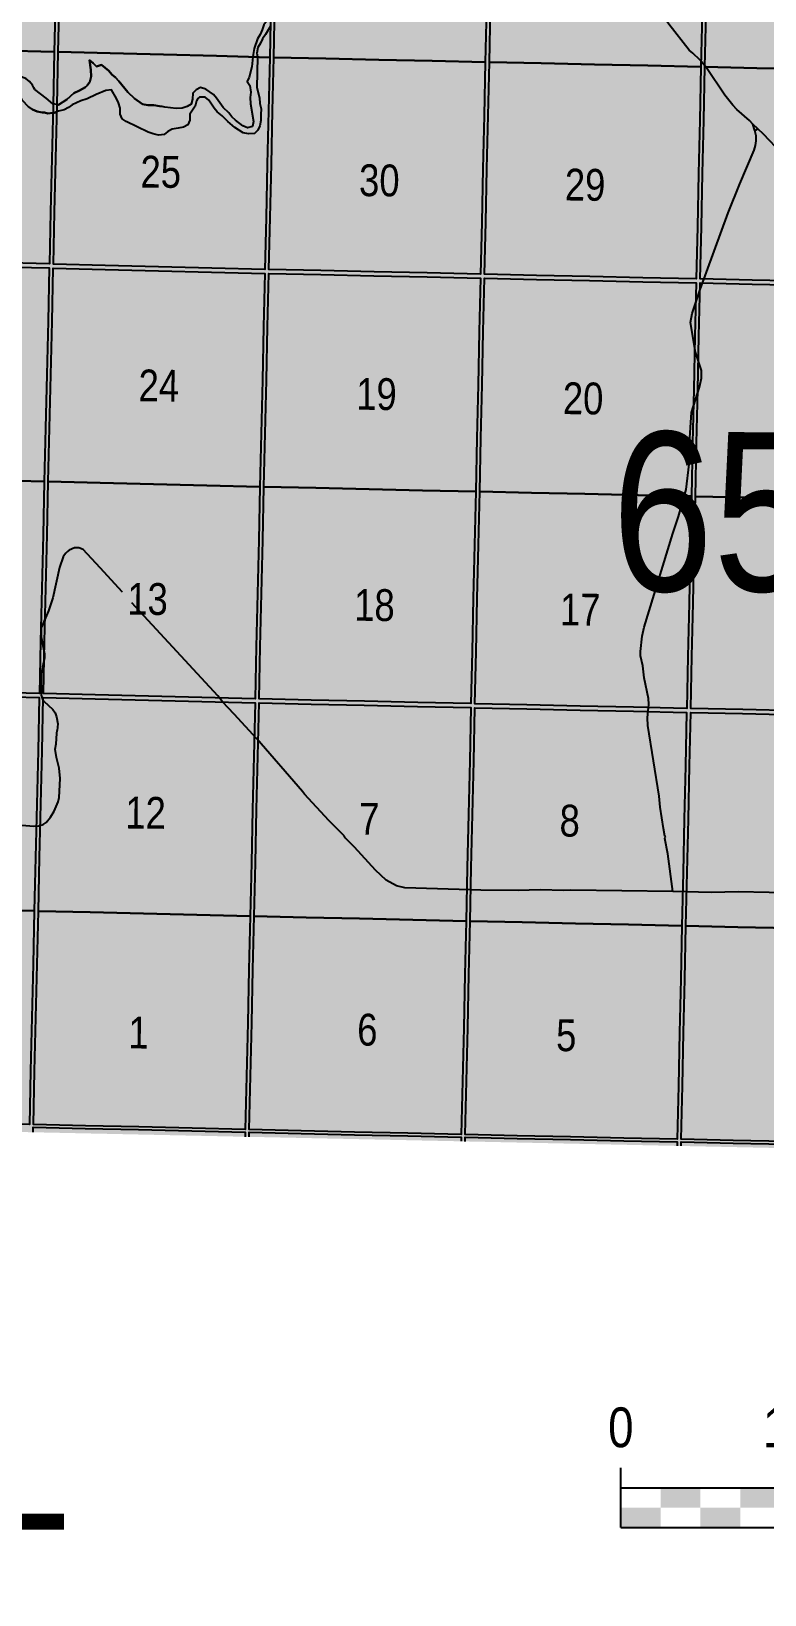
# Model space of a CAD drawing. Extents: x 406396 to 410344, y 6062839 to 6066265.
# Drawn here: x 409314 to 409497.9, y 6062839.4 to 6063231.4 of the extents above; entities that cross this region are included whole.
import ezdxf
from ezdxf.enums import TextEntityAlignment as Align

# ---------------------------------------------------------------- set-up
doc = ezdxf.new("R2010")
doc.units = 0
doc.header["$LTSCALE"] = 5
doc.linetypes.add('BORDER2', pattern=[22.225, 6.35, -3.175, 6.35, -3.175, 0, -3.175])
doc.linetypes.add('DASHED2', pattern=[9.525, 6.35, -3.175])
doc.layers.add('AS-COUNTY', color=7, linetype='BORDER2', lineweight=60, true_color=0xcc33ff)
for name, color, linetype in [('DETAIL-T', 7, 'Continuous'), ('Quarters', 8, 'Continuous'), ('RoadSeg', 57, 'DASHED2'), ('T-WATER', 160, 'Continuous')]:
    doc.layers.add(name, color=color, linetype=linetype)
doc.layers.add('ROUTE-MAP-BACKGROUND-H', color=7, linetype='Continuous', true_color=0xf0ebff)
doc.styles.add('120', font='ARIALN.TTF', dxfattribs={"height": 13})
doc.styles.add('80', font='ARIALN.TTF', dxfattribs={"height": 10})

# ---------------------------------------------------------------- blocks, each defined once
blk = doc.blocks.new('*U433')
at = {"color": 0}
for p, q in [((-150, 0), (-150, 15)), ((-100, 10), (-100, 15)), ((-50, 10), (-50, 15)), ((50, 10), (50, 15)), ((150.24, 0), (150.24, 15)), ((-150, 10), (150.24, 10)), ((-150, 0), (150.24, 0))]:
    blk.add_line(p, q, dxfattribs=at)
for points in [[(-140, 10), (-130, 10), (-140, 5), (-130, 5)], [(-120, 10), (-110, 10), (-120, 5), (-110, 5)], [(-100, 10), (-50, 10), (-100, 5), (-50, 5)], [(50, 10), (150.24, 10), (50, 5), (150.24, 5)], [(-150, 5), (-140, 5), (-150, 0), (-140, 0)], [(-130, 5), (-120, 5), (-130, 0), (-120, 0)], [(-110, 5), (-100, 5), (-110, 0), (-100, 0)], [(-50, 5), (50, 5), (-50, 0), (50, 0)]]:
    blk.add_solid(points, dxfattribs=at)
at = {"color": 0, "style": '80'}
blk.add_text('metres', height=10, dxfattribs=at).set_placement((162.24, 20), align=Align.CENTER)
at = {"color": 0, "char_height": 10, "style": '80'}
for s, insert, attachment_point in [('0', (-150, 30.21), 2), ('1,500', (-100, 30.21), 2), ('3,000', (-50, 30.21), 2), ('6,000', (50, 30.21), 2), ('9,000', (136.7, 30.22), 3), ('SCALE 1:150,000', (0.12, -5), 2)]:
    blk.add_mtext(s, dxfattribs=dict(at, insert=insert, attachment_point=attachment_point))

msp = doc.modelspace()

# ---------------------------------------------------------------- hatches: boundary and pattern name
at = {"layer": 'ROUTE-MAP-BACKGROUND-H'}
h = msp.add_hatch(color=256, dxfattribs=at)
h.dxf.hatch_style = 1
h.paths.add_polyline_path([(410258.66, 6063255.58), (410260.58, 6063368.34), (410268.76, 6064233.9), (408843.43, 6064264.01), (408831.79, 6063292.96), (408823.13, 6062965.95), (408855.63, 6062965.09), (408869, 6062964.74), (410253.21, 6062935.45)])

# ---------------------------------------------------------------- linework, layer by layer
at = {"layer": 'AS-COUNTY', "ltscale": 0.5, "const_width": 4, "flags": 128}
msp.add_lwpolyline([(409232.03, 6062857.7), (409322.22, 6062857.7)], dxfattribs=at)
at = {"layer": 'Quarters'}
for points in [[(409320.1, 6063239.6), (409319.79, 6063226.22), (409306.45, 6063226.54), (409293.11, 6063226.86), (409279.77, 6063227.18), (409266.77, 6063227.49), (409267.08, 6063240.87), (409267.4, 6063254.25), (409267.71, 6063267.62), (409268.03, 6063281), (409281.03, 6063280.69), (409294.36, 6063280.37), (409307.7, 6063280.05), (409321.03, 6063279.73), (409320.72, 6063266.36), (409320.41, 6063252.98)], [(409374.12, 6063238.21), (409373.81, 6063224.84), (409360.48, 6063225.18), (409347.14, 6063225.52), (409333.8, 6063225.86), (409320.79, 6063226.19), (409321.1, 6063239.57), (409321.41, 6063252.95), (409321.72, 6063266.33), (409322.04, 6063279.71), (409335.04, 6063279.37), (409348.37, 6063279.03), (409361.7, 6063278.68), (409375.04, 6063278.34), (409374.73, 6063264.96), (409374.43, 6063251.59)], [(409427.85, 6063223.65), (409414.51, 6063223.95), (409401.17, 6063224.24), (409387.83, 6063224.53), (409374.82, 6063224.82), (409375.12, 6063238.19), (409375.43, 6063251.57), (409375.74, 6063264.94), (409376.04, 6063278.32), (409389.04, 6063278.03), (409402.38, 6063277.74), (409415.72, 6063277.45), (409429.05, 6063277.16), (409428.75, 6063263.78), (409428.45, 6063250.41), (409428.15, 6063237.03)], [(409482.19, 6063235.85), (409481.89, 6063222.47), (409468.55, 6063222.76), (409455.21, 6063223.05), (409441.87, 6063223.35), (409428.86, 6063223.63), (409429.16, 6063237.01), (409429.46, 6063250.39), (409429.76, 6063263.76), (409430.06, 6063277.14), (409443.06, 6063276.86), (409456.4, 6063276.56), (409469.74, 6063276.27), (409483.07, 6063275.98), (409482.78, 6063262.6), (409482.48, 6063249.23)], [(409536.22, 6063234.67), (409535.93, 6063221.29), (409522.59, 6063221.58), (409509.24, 6063221.87), (409495.9, 6063222.16), (409482.9, 6063222.45), (409483.19, 6063235.83), (409483.49, 6063249.2), (409483.78, 6063262.58), (409484.08, 6063275.96), (409497.08, 6063275.67), (409510.42, 6063275.38), (409523.75, 6063275.09), (409537.09, 6063274.8), (409536.8, 6063261.42), (409536.51, 6063248.04)], [(409318.86, 6063186.08), (409318.56, 6063173.04), (409305.21, 6063173.36), (409291.87, 6063173.68), (409278.52, 6063174), (409265.51, 6063174.31), (409265.82, 6063187.35), (409266.14, 6063200.73), (409266.45, 6063214.11), (409266.77, 6063227.49), (409279.77, 6063227.18), (409293.11, 6063226.86), (409306.45, 6063226.54), (409319.79, 6063226.22), (409319.48, 6063212.84), (409319.17, 6063199.46)], [(409372.9, 6063184.71), (409372.6, 6063171.67), (409359.26, 6063172.01), (409345.91, 6063172.35), (409332.57, 6063172.68), (409319.56, 6063173.01), (409319.86, 6063186.06), (409320.17, 6063199.44), (409320.48, 6063212.81), (409320.79, 6063226.19), (409333.8, 6063225.86), (409347.14, 6063225.52), (409360.48, 6063225.18), (409373.81, 6063224.84), (409373.51, 6063211.46), (409373.2, 6063198.09)], [(409427.85, 6063223.65), (409427.55, 6063210.28), (409427.25, 6063196.9), (409426.95, 6063183.52), (409426.66, 6063170.48), (409413.31, 6063170.77), (409399.97, 6063171.07), (409386.62, 6063171.36), (409373.6, 6063171.65), (409373.9, 6063184.69), (409374.21, 6063198.07), (409374.51, 6063211.44), (409374.82, 6063224.82), (409387.83, 6063224.53), (409401.17, 6063224.24), (409414.51, 6063223.95)], [(409481.01, 6063182.34), (409480.72, 6063169.29), (409467.37, 6063169.58), (409454.03, 6063169.88), (409440.68, 6063170.17), (409427.67, 6063170.46), (409427.96, 6063183.5), (409428.26, 6063196.88), (409428.56, 6063210.25), (409428.86, 6063223.63), (409441.87, 6063223.35), (409455.21, 6063223.05), (409468.55, 6063222.76), (409481.89, 6063222.47), (409481.6, 6063209.09), (409481.3, 6063195.71)], [(409535.05, 6063181.15), (409534.77, 6063168.11), (409521.42, 6063168.4), (409508.08, 6063168.69), (409494.73, 6063168.98), (409481.72, 6063169.27), (409482.01, 6063182.31), (409482.31, 6063195.69), (409482.6, 6063209.07), (409482.9, 6063222.45), (409495.9, 6063222.16), (409509.24, 6063221.87), (409522.59, 6063221.58), (409535.93, 6063221.29), (409535.64, 6063207.91), (409535.34, 6063194.53)], [(409317.6, 6063131.9), (409317.29, 6063118.52), (409303.94, 6063118.84), (409290.59, 6063119.16), (409277.24, 6063119.48), (409264.23, 6063119.79), (409264.54, 6063133.17), (409264.86, 6063146.55), (409265.17, 6063159.93), (409265.49, 6063173.31), (409278.5, 6063172.99), (409291.84, 6063172.67), (409305.19, 6063172.35), (409318.53, 6063172.03), (409318.22, 6063158.65), (409317.91, 6063145.28)], [(409371.66, 6063130.54), (409371.36, 6063117.17), (409358.01, 6063117.5), (409344.66, 6063117.83), (409331.31, 6063118.17), (409318.3, 6063118.49), (409318.61, 6063131.87), (409318.92, 6063145.25), (409319.23, 6063158.63), (409319.54, 6063172.01), (409332.55, 6063171.68), (409345.89, 6063171.34), (409359.23, 6063171), (409372.58, 6063170.67), (409372.27, 6063157.29), (409371.97, 6063143.92)], [(409425.74, 6063129.35), (409425.44, 6063115.97), (409412.09, 6063116.26), (409398.73, 6063116.56), (409385.38, 6063116.86), (409372.36, 6063117.14), (409372.67, 6063130.52), (409372.97, 6063143.89), (409373.28, 6063157.27), (409373.58, 6063170.65), (409386.59, 6063170.36), (409399.94, 6063170.07), (409413.29, 6063169.77), (409426.64, 6063169.48), (409426.34, 6063156.1), (409426.04, 6063142.72)], [(409479.81, 6063128.15), (409479.52, 6063114.78), (409466.17, 6063115.07), (409452.81, 6063115.36), (409439.46, 6063115.66), (409426.44, 6063115.95), (409426.74, 6063129.32), (409427.04, 6063142.7), (409427.34, 6063156.08), (409427.64, 6063169.45), (409440.66, 6063169.17), (409454, 6063168.88), (409467.35, 6063168.58), (409480.7, 6063168.29), (409480.4, 6063154.91), (409480.11, 6063141.53)], [(409533.88, 6063126.97), (409533.58, 6063113.59), (409520.23, 6063113.88), (409506.89, 6063114.18), (409493.54, 6063114.47), (409480.52, 6063114.75), (409480.82, 6063128.13), (409481.11, 6063141.51), (409481.41, 6063154.89), (409481.7, 6063168.27), (409494.71, 6063167.98), (409508.06, 6063167.69), (409521.4, 6063167.4), (409534.75, 6063167.11), (409534.46, 6063153.73), (409534.17, 6063140.35)], [(409316.36, 6063078.38), (409316.06, 6063065.34), (409302.7, 6063065.66), (409289.35, 6063065.98), (409276, 6063066.3), (409262.98, 6063066.61), (409263.28, 6063079.66), (409263.6, 6063093.04), (409263.91, 6063106.42), (409264.23, 6063119.79), (409277.24, 6063119.48), (409290.59, 6063119.16), (409303.94, 6063118.84), (409317.29, 6063118.52), (409316.98, 6063105.14), (409316.67, 6063091.76)], [(409370.44, 6063077.04), (409370.14, 6063064), (409356.79, 6063064.33), (409343.44, 6063064.66), (409330.08, 6063064.99), (409317.06, 6063065.31), (409317.37, 6063078.36), (409317.68, 6063091.73), (409317.99, 6063105.11), (409318.3, 6063118.49), (409331.31, 6063118.17), (409344.66, 6063117.83), (409358.01, 6063117.5), (409371.36, 6063117.17), (409371.05, 6063103.79), (409370.75, 6063090.41)], [(409424.54, 6063075.84), (409424.25, 6063062.79), (409410.89, 6063063.09), (409397.53, 6063063.39), (409384.17, 6063063.69), (409371.15, 6063063.98), (409371.44, 6063077.02), (409371.75, 6063090.39), (409372.05, 6063103.77), (409372.36, 6063117.14), (409385.38, 6063116.86), (409398.73, 6063116.56), (409412.09, 6063116.26), (409425.44, 6063115.97), (409425.14, 6063102.59), (409424.84, 6063089.21)], [(409478.63, 6063074.64), (409478.35, 6063061.6), (409464.99, 6063061.89), (409451.63, 6063062.19), (409438.28, 6063062.48), (409425.25, 6063062.77), (409425.55, 6063075.81), (409425.84, 6063089.19), (409426.14, 6063102.57), (409426.44, 6063115.95), (409439.46, 6063115.66), (409452.81, 6063115.36), (409466.17, 6063115.07), (409479.52, 6063114.78), (409479.22, 6063101.4), (409478.93, 6063088.02)], [(409532.71, 6063073.46), (409532.43, 6063060.41), (409519.08, 6063060.71), (409505.72, 6063061), (409492.37, 6063061.29), (409479.35, 6063061.58), (409479.64, 6063074.62), (409479.93, 6063088), (409480.23, 6063101.38), (409480.52, 6063114.75), (409493.54, 6063114.47), (409506.89, 6063114.18), (409520.23, 6063113.88), (409533.58, 6063113.59), (409533.29, 6063100.21), (409533, 6063086.84)], [(409315.11, 6063024.2), (409314.79, 6063010.82), (409301.44, 6063011.14), (409288.08, 6063011.46), (409274.72, 6063011.78), (409261.69, 6063012.1), (409262.01, 6063025.48), (409262.32, 6063038.85), (409262.64, 6063052.23), (409262.95, 6063065.61), (409275.97, 6063065.3), (409289.33, 6063064.98), (409302.68, 6063064.65), (409316.04, 6063064.33), (409315.73, 6063050.95), (409315.42, 6063037.57)], [(409369.2, 6063022.87), (409368.9, 6063009.49), (409355.54, 6063009.82), (409342.18, 6063010.15), (409328.82, 6063010.47), (409315.8, 6063010.79), (409316.11, 6063024.17), (409316.42, 6063037.55), (409316.73, 6063050.93), (409317.04, 6063064.31), (409330.06, 6063063.99), (409343.41, 6063063.66), (409356.77, 6063063.33), (409370.12, 6063063), (409369.82, 6063049.62), (409369.51, 6063036.24)], [(409423.33, 6063021.66), (409423.03, 6063008.28), (409409.66, 6063008.58), (409396.3, 6063008.88), (409382.93, 6063009.18), (409369.9, 6063009.47), (409370.21, 6063022.85), (409370.51, 6063036.22), (409370.82, 6063049.6), (409371.12, 6063062.97), (409384.15, 6063062.68), (409397.51, 6063062.39), (409410.87, 6063062.09), (409424.23, 6063061.79), (409423.93, 6063048.41), (409423.63, 6063035.04)], [(409477.44, 6063020.46), (409477.14, 6063007.08), (409463.78, 6063007.38), (409450.42, 6063007.68), (409437.06, 6063007.97), (409424.03, 6063008.26), (409424.33, 6063021.64), (409424.63, 6063035.01), (409424.93, 6063048.39), (409425.23, 6063061.77), (409438.25, 6063061.48), (409451.61, 6063061.19), (409464.97, 6063060.89), (409478.32, 6063060.6), (409478.03, 6063047.22), (409477.73, 6063033.84)], [(409531.53, 6063019.27), (409531.24, 6063005.9), (409517.89, 6063006.19), (409504.53, 6063006.48), (409491.17, 6063006.78), (409478.15, 6063007.06), (409478.44, 6063020.44), (409478.74, 6063033.82), (409479.03, 6063047.2), (409479.33, 6063060.57), (409492.35, 6063060.29), (409505.7, 6063059.99), (409519.05, 6063059.7), (409532.41, 6063059.41), (409532.12, 6063046.03), (409531.83, 6063032.65)], [(409313.86, 6062970.68), (409313.55, 6062957.3), (409300.19, 6062957.62), (409286.83, 6062957.95), (409273.46, 6062958.27), (409260.43, 6062958.58), (409260.75, 6062971.96), (409261.06, 6062985.34), (409261.38, 6062998.72), (409261.69, 6063012.1), (409274.72, 6063011.78), (409288.08, 6063011.46), (409301.44, 6063011.14), (409314.79, 6063010.82), (409314.48, 6062997.44), (409314.17, 6062984.06)], [(409367.98, 6062969.37), (409367.68, 6062955.99), (409354.32, 6062956.31), (409340.95, 6062956.64), (409327.59, 6062956.96), (409314.56, 6062957.28), (409314.87, 6062970.65), (409315.18, 6062984.03), (409315.49, 6062997.41), (409315.8, 6063010.79), (409328.82, 6063010.47), (409342.18, 6063010.15), (409355.54, 6063009.82), (409368.9, 6063009.49), (409368.59, 6062996.12), (409368.29, 6062982.74)], [(409422.13, 6062968.15), (409421.83, 6062954.77), (409408.46, 6062955.08), (409395.09, 6062955.38), (409381.72, 6062955.68), (409368.68, 6062955.97), (409368.99, 6062969.34), (409369.29, 6062982.72), (409369.6, 6062996.1), (409369.9, 6063009.47), (409382.93, 6063009.18), (409396.3, 6063008.88), (409409.66, 6063008.58), (409423.03, 6063008.28), (409422.73, 6062994.91), (409422.43, 6062981.53)], [(409476.26, 6062966.95), (409475.97, 6062953.57), (409462.6, 6062953.86), (409449.24, 6062954.16), (409435.87, 6062954.46), (409422.83, 6062954.75), (409423.13, 6062968.13), (409423.43, 6062981.51), (409423.73, 6062994.88), (409424.03, 6063008.26), (409437.06, 6063007.97), (409450.42, 6063007.68), (409463.78, 6063007.38), (409477.14, 6063007.08), (409476.85, 6062993.7), (409476.56, 6062980.33)], [(409530.37, 6062965.76), (409530.08, 6062952.38), (409516.72, 6062952.68), (409503.36, 6062952.97), (409490, 6062953.26), (409476.97, 6062953.55), (409477.26, 6062966.93), (409477.56, 6062980.3), (409477.85, 6062993.68), (409478.15, 6063007.06), (409491.17, 6063006.78), (409504.53, 6063006.48), (409517.89, 6063006.19), (409531.24, 6063005.9), (409530.95, 6062992.52), (409530.66, 6062979.14)]]:
    msp.add_lwpolyline(points, close=True, dxfattribs=at)
for points in [[(409314.51, 6062955.32), (409314.54, 6062956.61), (409327.57, 6062956.29), (409340.94, 6062955.97), (409354.3, 6062955.65), (409367.66, 6062955.32), (409367.64, 6062954.19)], [(409368.64, 6062954.17), (409368.67, 6062955.3), (409381.7, 6062955.01), (409395.07, 6062954.71), (409408.45, 6062954.41), (409421.82, 6062954.11), (409421.79, 6062953.05)], [(409422.8, 6062953.02), (409422.82, 6062954.08), (409435.86, 6062953.79), (409449.23, 6062953.49), (409462.59, 6062953.2), (409475.95, 6062952.9), (409475.93, 6062951.9)], [(409476.93, 6062951.88), (409476.95, 6062952.88), (409489.98, 6062952.59), (409503.34, 6062952.3), (409516.71, 6062952.01), (409530.07, 6062951.71), (409530.05, 6062950.76)]]:
    msp.add_lwpolyline(points, dxfattribs=at)
at = {"layer": 'RoadSeg'}
for p, q in [((409496.14, 6063206.93), (409494.88, 6063208.06)), ((409495.45, 6063206.5), (409494.88, 6063208.06)), ((409495.45, 6063206.5), (409496.14, 6063206.93)), ((409320.43, 6063055.34), (409320.49, 6063056.07)), ((409382.52, 6063040.13), (409382.02, 6063040.76))]:
    msp.add_line(p, q, dxfattribs=at)
for points in [[(409494.88, 6063208.06), (409494.08, 6063208.99), (409490.92, 6063211.76), (409489.86, 6063212.89), (409487.89, 6063215.35), (409483.33, 6063222.2), (409481.64, 6063224.21), (409479.87, 6063225.89), (409478.95, 6063226.63), (409473.88, 6063233.12), (409471.16, 6063236.78), (409459.78, 6063251.72), (409446.27, 6063269.15), (409439.05, 6063278.44), (409438.45, 6063279.53), (409438.38, 6063280.73), (409439.28, 6063282.36), (409440.98, 6063283.73), (409441.43, 6063284.19)], [(409474.85, 6063015.67), (409473.59, 6063025.12), (409472.85, 6063028.95), (409472.99, 6063029.35), (409472.82, 6063029.58), (409472.52, 6063031.45), (409471.69, 6063036.87), (409471.42, 6063039.63), (409468.59, 6063057.27), (409468.53, 6063059.26), (409468.86, 6063062.62), (409468.79, 6063064.09), (409467.66, 6063069.28), (409467.3, 6063072.24), (409466.76, 6063074.77), (409466.73, 6063075.87), (409467.2, 6063079.73), (409467.66, 6063081.96), (409474.82, 6063105.41), (409476.31, 6063109.74), (409478.21, 6063116.46), (409478.91, 6063122.85), (409478.94, 6063126.94), (409479.57, 6063135.76), (409481.57, 6063142.11), (409482.04, 6063144.41), (409482, 6063146.31), (409480.51, 6063150.93), (409479.28, 6063158.35), (409479.74, 6063160.61), (409481.7, 6063166.64), (409488.76, 6063185.87), (409491.62, 6063193.09), (409495.25, 6063201.57), (409495.61, 6063202.71), (409495.78, 6063203.94), (409495.75, 6063205.13), (409495.45, 6063206.5)], [(409560.5, 6063109.84), (409558.5, 6063111.3), (409553.91, 6063115.2), (409550.45, 6063117.43), (409549.52, 6063118.56), (409548.88, 6063120.15), (409548.98, 6063121.78), (409549.65, 6063122.98), (409552.88, 6063130.34), (409553.28, 6063131.7), (409553.58, 6063146.27), (409553.58, 6063146.91), (409553.34, 6063147.44), (409543.36, 6063158.02), (409537.5, 6063163.91), (409533.54, 6063168.27), (409519.24, 6063183.34), (409510.09, 6063192.36), (409497.58, 6063205.6), (409496.14, 6063206.93)], [(409382.02, 6063040.76), (409370.57, 6063053.97), (409364.85, 6063060.13), (409361.99, 6063063.26), (409360.79, 6063064.75), (409336.86, 6063090.71), (409331.31, 6063096.86), (409327.01, 6063101.42), (409325.98, 6063101.89), (409324.85, 6063101.89), (409323.49, 6063101.29), (409323.08, 6063100.94), (409322.69, 6063100.52), (409322.37, 6063100.09), (409322.06, 6063099.62), (409321.13, 6063096.9), (409319.43, 6063089.31), (409318.33, 6063086.08), (409316.5, 6063081.79), (409316.47, 6063079.53), (409317.3, 6063075.27), (409317.3, 6063074.24), (409316.5, 6063070.24), (409316.53, 6063064.92), (409316.83, 6063063.92), (409317.17, 6063063.39), (409319.46, 6063061.29), (409320.03, 6063060.49), (409320.39, 6063059.5), (409320.66, 6063057.73), (409320.49, 6063056.07)], [(409309.58, 6063032.48), (409314.64, 6063032.04), (409315.9, 6063032.11), (409317.03, 6063032.51), (409317.73, 6063033.01), (409318.83, 6063034.31), (409319.79, 6063035.8), (409320.76, 6063038.13), (409320.99, 6063039.27), (409321.29, 6063043.99), (409321.03, 6063046.59), (409320.36, 6063049.25), (409320.03, 6063051.41), (409320.29, 6063052.71), (409320.43, 6063055.34)], [(409474.85, 6063015.67), (409449.3, 6063016.01), (409447.5, 6063015.91), (409441.61, 6063016.11), (409436.09, 6063015.94), (409426.7, 6063016.01), (409407.67, 6063016.61), (409405.57, 6063017.14), (409403.01, 6063018.5), (409400.32, 6063021.06), (409395.06, 6063026.82), (409392.73, 6063029.18), (409392.43, 6063029.68), (409388.6, 6063033.51), (409382.52, 6063040.13)], [(409518.87, 6063014.68), (409518.07, 6063014.94), (409515.94, 6063014.98), (409515.14, 6063015.17), (409512.78, 6063015.04), (409509.02, 6063015.24), (409491.25, 6063015.57), (409484.57, 6063015.47), (409474.85, 6063015.67)]]:
    msp.add_lwpolyline(points, dxfattribs=at)
at = {"layer": 'T-WATER'}
for points in [[(409374.03, 6063236.01), (409373.57, 6063235.19), (409373.04, 6063234), (409372.31, 6063233.02), (409371.91, 6063231.76), (409371.4, 6063230.6), (409370.77, 6063229.52), (409369.89, 6063227.05), (409369.67, 6063225.59), (409369.6, 6063224.97)], [(409373.96, 6063232.64), (409372.7, 6063230.56), (409372, 6063229.52), (409371.48, 6063228.36), (409370.84, 6063227.32), (409370.58, 6063225.92), (409370.71, 6063224.94), (409370.72, 6063224.92), (409370.57, 6063217.29), (409371.27, 6063214.71), (409371.3, 6063213.26), (409371.69, 6063211.95), (409371.54, 6063210.55), (409371.6, 6063209.01), (409371.33, 6063207.68), (409370.84, 6063206.55), (409369.97, 6063205.75), (409368.49, 6063205.69), (409367.12, 6063205.94), (409365.09, 6063207.24), (409363.28, 6063208.76), (409361.86, 6063210.16), (409360.66, 6063211.21), (409359.86, 6063212.07), (409358.55, 6063214.14), (409357.62, 6063214.89), (409356.22, 6063214.89), (409355.75, 6063214.5), (409355.41, 6063213.9), (409355.11, 6063212.57), (409353.74, 6063210.62), (409353.79, 6063209.06), (409353.3, 6063207.94), (409352.21, 6063207.35), (409350.84, 6063207.05), (409349.32, 6063206.85), (409348.22, 6063206.28), (409347.35, 6063205.47), (409346.64, 6063205.41), (409345.88, 6063205.35), (409344.54, 6063205.64), (409343.36, 6063206.09), (409337.8, 6063208.73), (409336.83, 6063209.43), (409336.27, 6063210.56), (409336.32, 6063212.1), (409335.92, 6063213.4), (409335.36, 6063214.52), (409334.11, 6063216.66), (409332.68, 6063216.54), (409330.28, 6063215.55), (409328.04, 6063214.43), (409326.44, 6063213.96), (409324.31, 6063212.96), (409323.32, 6063212.27), (409322.24, 6063211.66), (409320.82, 6063211.37), (409320.41, 6063211.2), (409319.73, 6063210.91), (409319.4, 6063210.89), (409318.21, 6063210.8), (409317.38, 6063211.05), (409316.79, 6063211.02), (409315.46, 6063211.28), (409314.3, 6063211.73), (409313.32, 6063212.43)], [(409371.91, 6063231.76), (409371.4, 6063230.6), (409370.77, 6063229.52), (409369.89, 6063227.05), (409369.67, 6063225.59), (409369.6, 6063224.97), (409369.31, 6063222.47), (409368.68, 6063219.86), (409368.14, 6063218.76), (409368.84, 6063217.78), (409369.06, 6063216.11), (409368.89, 6063214.77), (409369.01, 6063213.18), (409369.72, 6063208.72), (409369.47, 6063207.46), (409368.26, 6063207.18), (409367.1, 6063207.67), (409365.18, 6063209.09), (409364.33, 6063209.94), (409363.57, 6063210.89), (409362.14, 6063212.27), (409360.47, 6063214.62), (409359.68, 6063215.51), (409357.76, 6063216.9), (409356.47, 6063217.26), (409355.34, 6063216.72), (409354.52, 6063215.88), (409354.41, 6063214.39), (409354.09, 6063213.14), (409353.1, 6063212.5), (409351.85, 6063212.07), (409350.36, 6063212), (409347.51, 6063212.32), (409346.8, 6063212.49), (409346.21, 6063212.63), (409344.78, 6063212.82), (409343.23, 6063212.82), (409341.92, 6063213.14), (409339.94, 6063214.49), (409338.22, 6063216.13), (409336, 6063218.89), (409335.17, 6063219.8), (409334.22, 6063220.51), (409333.47, 6063221.44), (409331.62, 6063222.93), (409330.36, 6063222.56), (409329.58, 6063223.41), (409328.61, 6063224.11), (409328.95, 6063221.68), (409329.03, 6063220.04), (409328.71, 6063218.73), (409328.06, 6063217.74), (409327.65, 6063217.38), (409326.08, 6063216.56), (409324.72, 6063215.83), (409322.9, 6063214.29), (409320.85, 6063212.96), (409320.45, 6063213.02), (409319.45, 6063213.19), (409319.44, 6063213.2), (409317.73, 6063214.63), (409314.95, 6063216.81), (409314.64, 6063217.17), (409314.33, 6063217.89), (409313.56, 6063218.79)], [(409373.96, 6063232.64), (409372.7, 6063230.56), (409372, 6063229.52), (409371.48, 6063228.36), (409370.84, 6063227.32), (409370.58, 6063225.92), (409370.71, 6063224.94)], [(409320.45, 6063213.02), (409320.85, 6063212.96), (409322.9, 6063214.29), (409324.72, 6063215.83), (409326.08, 6063216.56), (409327.65, 6063217.38), (409328.06, 6063217.74), (409328.71, 6063218.73), (409329.03, 6063220.04), (409328.95, 6063221.68), (409328.61, 6063224.11), (409329.58, 6063223.41), (409330.36, 6063222.56), (409331.62, 6063222.93), (409333.47, 6063221.44), (409334.22, 6063220.51), (409335.17, 6063219.8), (409336, 6063218.89), (409338.22, 6063216.13), (409339.94, 6063214.49), (409341.92, 6063213.14), (409343.23, 6063212.82), (409344.78, 6063212.82), (409346.21, 6063212.63), (409346.8, 6063212.49)], [(409370.71, 6063224.94), (409370.72, 6063224.92), (409370.57, 6063217.29), (409371.27, 6063214.71), (409371.3, 6063213.26), (409371.69, 6063211.95), (409371.54, 6063210.55), (409371.6, 6063209.01), (409371.33, 6063207.68), (409370.84, 6063206.55), (409369.97, 6063205.75), (409368.49, 6063205.69), (409367.12, 6063205.94), (409365.09, 6063207.24), (409363.28, 6063208.76), (409361.86, 6063210.16), (409360.66, 6063211.21), (409359.86, 6063212.07), (409358.55, 6063214.14), (409357.62, 6063214.89), (409356.22, 6063214.89), (409355.75, 6063214.5), (409355.41, 6063213.9), (409355.11, 6063212.57), (409353.74, 6063210.62), (409353.79, 6063209.06), (409353.3, 6063207.94), (409352.21, 6063207.35), (409350.84, 6063207.05), (409349.32, 6063206.85), (409348.22, 6063206.28), (409347.35, 6063205.47), (409346.64, 6063205.41)], [(409369.6, 6063224.97), (409369.31, 6063222.47), (409368.68, 6063219.86), (409368.14, 6063218.76), (409368.84, 6063217.78), (409369.06, 6063216.11), (409368.89, 6063214.77), (409369.01, 6063213.18), (409369.72, 6063208.72), (409369.47, 6063207.46), (409368.26, 6063207.18), (409367.1, 6063207.67), (409365.18, 6063209.09), (409364.33, 6063209.94), (409363.57, 6063210.89), (409362.14, 6063212.27), (409360.47, 6063214.62), (409359.68, 6063215.51), (409357.76, 6063216.9), (409356.47, 6063217.26), (409355.34, 6063216.72), (409354.52, 6063215.88), (409354.41, 6063214.39), (409354.09, 6063213.14), (409353.1, 6063212.5), (409351.85, 6063212.07), (409350.36, 6063212), (409347.51, 6063212.32), (409346.8, 6063212.49)], [(409292.63, 6063207.72), (409292.65, 6063207.75), (409294.09, 6063211.62), (409294.85, 6063213.82), (409295.21, 6063216.73), (409295.97, 6063217.66), (409296.86, 6063218.44), (409297.94, 6063219.05), (409301.45, 6063220.68), (409303.04, 6063220.9), (409306.23, 6063221.05), (409306.56, 6063220.96), (409307.64, 6063220.31), (409309.96, 6063217.56), (409311.66, 6063214.16), (409313.32, 6063212.43), (409314.3, 6063211.73), (409315.46, 6063211.28), (409316.79, 6063211.02), (409317.38, 6063211.05), (409318.21, 6063210.8), (409319.4, 6063210.89)], [(409319.45, 6063213.19), (409319.44, 6063213.2), (409317.73, 6063214.63), (409314.95, 6063216.81), (409314.64, 6063217.17), (409314.33, 6063217.89), (409313.56, 6063218.79), (409312.67, 6063219.55), (409311.88, 6063219.79), (409310.37, 6063220.57), (409309.25, 6063221.07), (409307.28, 6063222.37), (409306.05, 6063222.79), (409304.52, 6063222.71), (409300.32, 6063221.8), (409298.98, 6063221.43), (409295.45, 6063219.86), (409294.53, 6063219.09), (409293.72, 6063218.27), (409292.85, 6063217.09)], [(409346.64, 6063205.41), (409345.88, 6063205.35), (409344.54, 6063205.64), (409343.36, 6063206.09), (409337.8, 6063208.73), (409336.83, 6063209.43), (409336.27, 6063210.56), (409336.32, 6063212.1), (409335.92, 6063213.4), (409335.36, 6063214.52), (409334.11, 6063216.66), (409332.68, 6063216.54), (409330.28, 6063215.55), (409328.04, 6063214.43), (409326.44, 6063213.96), (409324.31, 6063212.96), (409323.32, 6063212.27), (409322.24, 6063211.66), (409320.82, 6063211.37), (409320.41, 6063211.2)], [(409319.4, 6063210.89), (409319.73, 6063210.91), (409320.41, 6063211.2)]]:
    msp.add_lwpolyline(points, dxfattribs=at)

# ---------------------------------------------------------------- block references
at = {"layer": 'DETAIL-T', "xscale": 0.9978904465473739, "yscale": 0.9978904465473739, "zscale": 0.9978904465473739}
msp.add_blockref('*U433', (409611.5, 6062856.18), dxfattribs=at)

# ---------------------------------------------------------------- texts
at = {"layer": 'RoadSeg', "style": '120'}
for s, height, rotation, p in [('25', 7.971, 359.4504, (409341.37, 6063192.21)), ('30', 7.971, 359.4504, (409396.17, 6063190.06)), ('29', 7.971, 359.4504, (409447.75, 6063188.96)), ('24', 7.971, 359.4504, (409340.88, 6063138.6)), ('19', 7.971, 359.4504, (409395.45, 6063136.49)), ('20', 7.971, 359.4504, (409447.25, 6063135.39)), ('65-4-6', 39.853, 359.9576, (409459.57, 6063091.03)), ('13', 7.971, 359.4504, (409338.06, 6063085.11)), ('18', 7.971, 359.4504, (409394.94, 6063083.58)), ('17', 7.971, 359.4504, (409446.52, 6063082.44)), ('12', 7.971, 359.4504, (409337.56, 6063031.49)), ('7', 7.97, 359.4504, (409396.18, 6063029.95)), ('8', 7.97, 359.4504, (409446.43, 6063029.49)), ('6', 7.97, 359.4504, (409395.7, 6062977.08)), ('1', 7.97, 359.4504, (409338.35, 6062976.35)), ('5', 7.97, 359.4504, (409445.56, 6062975.68))]:
    msp.add_text(s, height=height, rotation=rotation, dxfattribs=at).set_placement(p)

doc.saveas('drawing.dxf')
